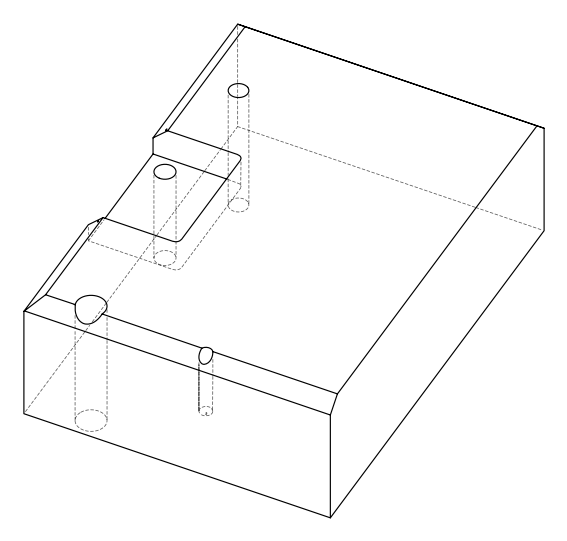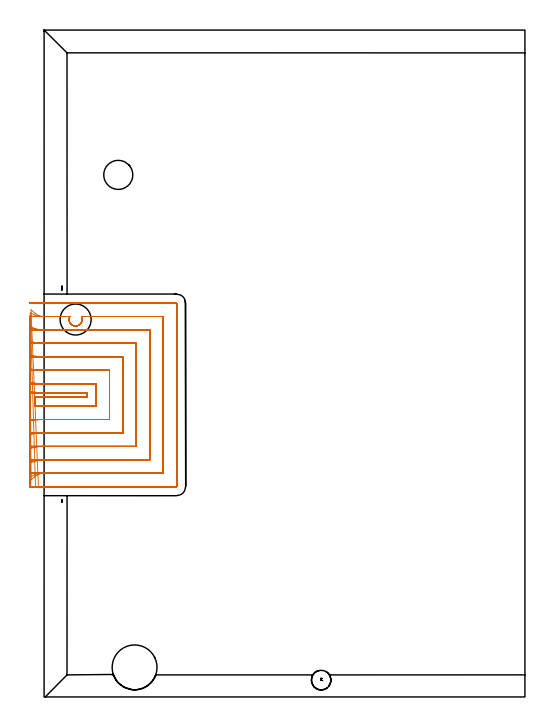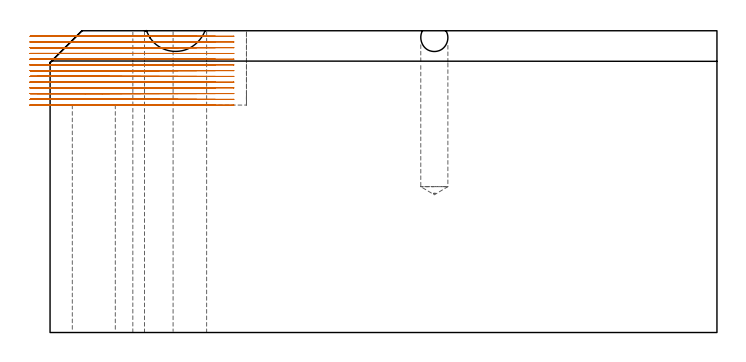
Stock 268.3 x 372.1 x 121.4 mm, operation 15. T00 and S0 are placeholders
(PLAN: 15 operations, 9 tool changes, 87.2 min)
(1 SPOT_DRILL | STEP1HOLE | NXT0321_9005460120000 | 0.03 min | 3 mm3)
(2 SPOT_DRILL_1 | STEP1HOLE_1 | NXT0321_9005460120000 | 0.04 min | 3300 mm3)
(3 SPOT_DRILL_2 | STEP1POCKET | NXT0321_9005460120000 | 0.03 min | 1 mm3)
(4 DRILL_BLIND_HOLE_INTO_CENTER | STEP1HOLE | NXT0301_065 | 0.07 min | 891 mm3)
(5 GUN_DRILL_THROUGH_HOLE | STEP1HOLE | UGT0307_007 | 0.65 min | 8604 mm3)
(6 DRILL_TO_ENLARGE_THROUGH_HOLE | STEP1HOLE | UGT0301_286 | 0.52 min | 15480 mm3)
(7 DRILL_THROUGH_HOLE_INTO_CENTER | STEP1HOLE_1 | NXT0301_065 | 0.39 min | 6347 mm3)
(8 DRILL_TO_ENLARGE_THROUGH_HOLE_1 | STEP1HOLE_1 | UGT0301_244 | 0.41 min | 18850 mm3)
(9 INDEXABLE_INSERT_DRILL_THROUGH_HOLE_FROM_SOLID | STEP1HOLE_2 | NXT0302_021 | 0.5 min | 59537 mm3)
(10 DRILL_BLIND_HOLE_INTO_CENTER_1 | STEP1POCKET | UGT0301_221 | 0.27 min | 5932 mm3)
(11 AREA_MILL | FG_CHAMFER_SURFACE | UGT0205_001 | 4.5 min | 9754 mm3)
(12 AREA_MILL_1 | FG_CHAMFER_SURFACE_1 | UGT0205_001 | 10.72 min | 21635 mm3)
(13 AREA_MILL_2 | FG_CHAMFER_SURFACE_2 | UGT0205_001 | 5.89 min | 11929 mm3)
(14 AREA_MILL_3 | FG_CHAMFER_SURFACE_3 | UGT0205_001 | 10.39 min | 18874 mm3)
(15 MILL_SLOT | SLOT_PARTIAL_RECTANGULAR | NXT0201_013 | Follow Part, ap 2.5, ae 75% | 52.83 min | 257282 mm3)
(TOOL NXT0321_9005460120000 | NC Spot Drill, 142deg, 12mm, Carbide, Uncoated | D12 PA142 FL30 Z2)
(TOOL NXT0301_065 | Carbide Drill 9.4mm [860.1-0940-075A1-MM 2214] | D9.4 PA140 FL98 Z2)
(TOOL UGT0307_007 | Gun Drill 10 mm | D10 PA130 FL24 Z1)
(TOOL UGT0301_286 | Twist Drill 16.2 mm | D16.2 PA118 FL125 Z2)
(TOOL UGT0301_244 | Twist Drill 17.3 mm | D17.3 PA118 FL130 Z2)
(TOOL NXT0302_021 | Index. Insert Drill 25mm [880-D2500L25-05] | D25 PA176 FL125 Z2)
(TOOL UGT0301_221 | Twist Drill 10.9 mm | D10.9 PA118 FL92 Z2)
(TOOL UGT0205_001 | Chamfer Mill 20 x 3 x 45 deg. | D20 FL50 Z2)
(TOOL NXT0201_013 | ENDMILL 10mm | D10 FL30 Z4)
(OP 15 MILL_SLOT)
G17 G21 G94 G90
T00 M6
G54
G17 G0 G90 X-7.986 Y170.325 S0 M3
G43 Z131.507 H0
Z119.198
G94 G1 X-5. Y170.035 F250.
G3 X-0.161 Y169.8 R50. F500.
G1 X24.
Y167.3
X-0.152
G3 X-5. Y167.064 R50.
G1 Y162.038
G2 X-0.152 Y162.3 R45.
G1 X29.
Y174.8
X-0.161
G2 X-5. Y175.061 R45.
G1 X-7.983 Y175.384 F250.
X-7.975 Y154.097
X-5. Y154.485
G2 X-0.152 Y154.8 R37.5 F500.
G1 X36.5
Y182.3
X-0.161
G2 X-5. Y182.614 R37.5
G1 X-7.975 Y183.001 F250.
X-7.961 Y146.421
X-5. Y146.906
G2 X-0.152 Y147.3 R30. F500.
G1 X44.
Y189.8
X-0.161
G2 X-5. Y190.193 R30.
G1 X-7.961 Y190.677 F250.
X-7.93 Y138.625
X-5. Y139.271
G2 X-0.152 Y139.8 R22.5 F500.
G1 X51.5
Y197.3
X-0.161
G2 X-5. Y197.827 R22.5
G1 X-7.93 Y198.472 F250.
X-7.839 Y130.525
X-5. Y131.495
G2 X-0.152 Y132.3 R15. F500.
G1 X59.
Y204.8
X-0.161
G2 X-5. Y205.602 R15.
G1 X-7.84 Y206.57 F250.
X-7.289 Y121.083
X-5. Y123.022
G2 X-0.152 Y124.8 R7.5 F500.
G1 X66.5
Y212.3
X20.823
G2 X21.025 Y209.355 R3.636
X16.12 Y207.269 R3.65
X14.879 Y208.169 R3.649
X14.381 Y212.3 R3.665
G1 X-0.161
G2 X-5. Y214.07 R7.5
G1 X-7.292 Y216.006 F250.
X-3.152 Y117.3 F500.
X-0.152 F250.
X73.8 F500.
G3 X74. Y117.5 R0.2
G1 Y219.6
G3 X73.8 Y219.8 R0.2
G1 X-0.161
X-3.161 F250.
G0 Z131.507
X-7.994 Y170.097
Z116.89
G1 X-5. Y169.904
G3 X-1.777 Y169.8 R50. F500.
G1 X24.
Y167.3
X-1.779
G3 X-5. Y167.196 R50.
G1 Y162.185
G2 X-1.779 Y162.3 R45.
G1 X29.
Y174.8
X-1.777
G2 X-5. Y174.916 R45.
G1 X-7.992 Y175.13 F250.
X-7.989 Y154.404
X-5. Y154.661
G2 X-1.779 Y154.8 R37.5 F500.
G1 X36.5
Y182.3
X-1.777
G2 X-5. Y182.439 R37.5
G1 X-7.989 Y182.697 F250.
X-7.983 Y146.804
X-5. Y147.127
G2 X-1.779 Y147.3 R30. F500.
G1 X44.
Y189.8
X-1.777
G2 X-5. Y189.974 R30.
G1 X-7.983 Y190.296 F250.
X-7.969 Y139.139
X-5. Y139.568
G2 X-1.779 Y139.8 R22.5 F500.
G1 X51.5
Y197.3
X-1.777
G2 X-5. Y197.532 R22.5
G1 X-7.969 Y197.962 F250.
X-7.93 Y131.306
X-5. Y131.95
G2 X-1.779 Y132.3 R15. F500.
G1 X59.
Y204.8
X-1.777
G2 X-5. Y205.15 R15.
G1 X-7.93 Y205.795 F250.
X-7.709 Y122.785
X-5. Y124.073
G2 X-1.779 Y124.8 R7.5 F500.
G1 X66.5
Y212.3
X20.823
G2 X21.025 Y209.355 R3.636
X20.933 Y209.127 R3.65
X16.4 Y207.159 R3.653
X16.12 Y207.269 R3.65
X14.879 Y208.169 R3.649
X14.381 Y212.3 R3.665
G1 X-1.777
G2 X-5. Y213.028 R7.5
G1 X-7.709 Y214.317 F250.
X-4.779 Y117.3 F500.
X-1.779 F250.
X73.8 F500.
G3 X74. Y117.5 R0.2
G1 Y219.6
G3 X73.8 Y219.8 R0.2
G1 X-1.777
X-4.777 F250.
G0 Z131.507
X-8. Y169.837
Z114.582
G1 X-5. Y169.803
G3 X-4.429 Y169.8 R50. F500.
G1 X24.
Y167.3
X-4.429
G3 X-5. Y167.297 R50.
G1 Y162.296
G2 X-4.429 Y162.3 R45.
G1 X29.
Y174.8
X-4.429
G2 X-5. Y174.804 R45.
G1 X-8. Y174.842 F250.
Y154.75
X-5. Y154.796
G2 X-4.429 Y154.8 R37.5 F500.
G1 X36.5
Y182.3
X-4.429
G2 X-5. Y182.304 R37.5
G1 X-8. Y182.35 F250.
X-7.999 Y147.238
X-5. Y147.295
G2 X-4.429 Y147.3 R30. F500.
G1 X44.
Y189.8
X-4.429
G2 X-5. Y189.805 R30.
G1 X-7.999 Y189.862 F250.
Y139.717
X-5. Y139.793
G2 X-4.429 Y139.8 R22.5 F500.
G1 X51.5
Y197.3
X-4.429
G2 X-5. Y197.307 R22.5
G1 X-7.999 Y197.383 F250.
X-7.998 Y132.175
X-5. Y132.289
G2 X-4.429 Y132.3 R15. F500.
G1 X59.
Y204.8
X-4.429
G2 X-5. Y204.811 R15.
G1 X-7.998 Y204.925 F250.
X-7.991 Y124.55
X-5. Y124.778
G2 X-4.429 Y124.8 R7.5 F500.
G1 X66.5
Y212.3
X20.823
G2 X21.027 Y209.358 R3.635
X16.123 Y207.268 R3.653
X14.879 Y208.169 R3.649
X14.381 Y212.3 R3.665
G1 X-4.429
G2 X-5. Y212.322 R7.5
G1 X-7.991 Y212.55 F250.
X-7.429 Y117.3
X-4.429
X73.8 F500.
G3 X74. Y117.5 R0.2
G1 Y219.6
G3 X73.8 Y219.8 R0.2
G1 X-4.429
X-7.429 F250.
G0 X-8. Y169.8 Z112.274
G1 X-5.
X24. F500.
Y167.3
X-5.
Y162.3
X29.
Y174.8
X-5.
X-8. F250.
Y154.8
X-5.
X36.5 F500.
Y182.3
X-5.
X-8. F250.
Y147.3
X-5.
X44. F500.
Y189.8
X-5.
X-8. F250.
Y139.8
X-5.
X51.5 F500.
Y197.3
X-5.
X-8. F250.
Y132.3
X-5.
X59. F500.
Y204.8
X-5.
X-8. F250.
Y124.8
X-5.
X66.5 F500.
Y212.3
X20.823
G2 X21.231 Y210.921 R3.634
X21.027 Y209.358 R3.635
X16.123 Y207.268 R3.652
X14.879 Y208.169 R3.649
X14.381 Y212.3 R3.665
G1 X-5.
X-8. F250.
Y117.3
X-5.
X73.8 F500.
G3 X74. Y117.5 R0.2
G1 Y219.6
G3 X73.8 Y219.8 R0.2
G1 X-5.
X-8. F250.
G0 Y169.8 Z109.966
G1 X-5.
X24. F500.
Y167.3
X-5.
Y162.3
X29.
Y174.8
X-5.
X-8. F250.
Y154.8
X-5.
X36.5 F500.
Y182.3
X-5.
X-8. F250.
Y147.3
X-5.
X44. F500.
Y189.8
X-5.
X-8. F250.
Y139.8
X-5.
X51.5 F500.
Y197.3
X-5.
X-8. F250.
Y132.3
X-5.
X59. F500.
Y204.8
X-5.
X-8. F250.
Y124.8
X-5.
X66.5 F500.
Y212.3
X20.823
G2 X21.233 Y210.296 R3.634
X21.027 Y209.358 R3.635
X16.123 Y207.268 R3.653
X14.879 Y208.169 R3.649
X14.381 Y212.3 R3.665
G1 X-5.
X-8. F250.
Y117.3
X-5.
X73.8 F500.
G3 X74. Y117.5 R0.2
G1 Y219.6
G3 X73.8 Y219.8 R0.2
G1 X-5.
X-8. F250.
G0 Y169.8 Z107.657
G1 X-5.
X24. F500.
Y167.3
X-5.
Y162.3
X29.
Y174.8
X-5.
X-8. F250.
Y154.8
X-5.
X36.5 F500.
Y182.3
X-5.
X-8. F250.
Y147.3
X-5.
X44. F500.
Y189.8
X-5.
X-8. F250.
Y139.8
X-5.
X51.5 F500.
Y197.3
X-5.
X-8. F250.
Y132.3
X-5.
X59. F500.
Y204.8
X-5.
X-8. F250.
Y124.8
X-5.
X66.5 F500.
Y212.3
X20.823
G2 X21.002 Y211.907 R3.635
X21.027 Y209.36 R3.635
G1 X20.955 Y209.178
G2 X16.119 Y207.269 R3.653
X14.879 Y208.169 R3.654
X14.691 Y208.4 R3.665
X14.381 Y212.3 R3.665
G1 X-5.
X-8. F250.
Y117.3
X-5.
X73.8 F500.
G3 X74. Y117.5 R0.2
G1 Y219.6
G3 X73.8 Y219.8 R0.2
G1 X-5.
X-8. F250.
G0 Y169.8 Z105.349
G1 X-5.
X24. F500.
Y167.3
X-5.
Y162.3
X29.
Y174.8
X-5.
X-8. F250.
Y154.8
X-5.
X36.5 F500.
Y182.3
X-5.
X-8. F250.
Y147.3
X-5.
X44. F500.
Y189.8
X-5.
X-8. F250.
Y139.8
X-5.
X51.5 F500.
Y197.3
X-5.
X-8. F250.
Y132.3
X-5.
X59. F500.
Y204.8
X-5.
X-8. F250.
Y124.8
X-5.
X66.5 F500.
Y212.3
X20.823
G2 X21.027 Y209.36 R3.635
G1 X20.955 Y209.176
G2 X16.119 Y207.269 R3.652
X14.879 Y208.169 R3.654
X14.691 Y208.4 R3.665
X14.381 Y212.3 R3.665
G1 X-5.
X-8. F250.
Y117.3
X-5.
X73.8 F500.
G3 X74. Y117.5 R0.2
G1 Y219.6
G3 X73.8 Y219.8 R0.2
G1 X-5.
X-8. F250.
G0 Y169.8 Z103.041
G1 X-5.
X24. F500.
Y167.3
X-5.
Y162.3
X29.
Y174.8
X-5.
X-8. F250.
Y154.8
X-5.
X36.5 F500.
Y182.3
X-5.
X-8. F250.
Y147.3
X-5.
X44. F500.
Y189.8
X-5.
X-8. F250.
Y139.8
X-5.
X51.5 F500.
Y197.3
X-5.
X-8. F250.
Y132.3
X-5.
X59. F500.
Y204.8
X-5.
X-8. F250.
Y124.8
X-5.
X66.5 F500.
Y212.3
X20.823
G2 X21.027 Y209.358 R3.635
X16.123 Y207.268 R3.653
X14.879 Y208.169 R3.649
X14.381 Y212.3 R3.665
G1 X-5.
X-8. F250.
Y117.3
X-5.
X73.8 F500.
G3 X74. Y117.5 R0.2
G1 Y219.6
G3 X73.8 Y219.8 R0.2
G1 X-5.
X-8. F250.
G0 Y169.8 Z100.733
G1 X-5.
X24. F500.
Y167.3
X-5.
Y162.3
X29.
Y174.8
X-5.
X-8. F250.
Y154.8
X-5.
X36.5 F500.
Y182.3
X-5.
X-8. F250.
Y147.3
X-5.
X44. F500.
Y189.8
X-5.
X-8. F250.
Y139.8
X-5.
X51.5 F500.
Y197.3
X-5.
X-8. F250.
Y132.3
X-5.
X59. F500.
Y204.8
X-5.
X-8. F250.
Y124.8
X-5.
X66.5 F500.
Y212.3
X20.823
G2 X21.245 Y210.586 R3.633
X21.027 Y209.358 R3.635
X16.123 Y207.268 R3.653
X14.879 Y208.169 R3.649
X14.381 Y212.3 R3.665
G1 X-5.
X-8. F250.
Y117.3
X-5.
X73.8 F500.
G3 X74. Y117.5 R0.2
G1 Y219.6
G3 X73.8 Y219.8 R0.2
G1 X-5.
X-8. F250.
G0 Y169.8 Z98.425
G1 X-5.
X24. F500.
Y167.3
X-5.
Y162.3
X29.
Y174.8
X-5.
X-8. F250.
Y154.8
X-5.
X36.5 F500.
Y182.3
X-5.
X-8. F250.
Y147.3
X-5.
X44. F500.
Y189.8
X-5.
X-8. F250.
Y139.8
X-5.
X51.5 F500.
Y197.3
X-5.
X-8. F250.
Y132.3
X-5.
X59. F500.
Y204.8
X-5.
X-8. F250.
Y124.8
X-5.
X66.5 F500.
Y212.3
X20.823
G2 X21.233 Y210.296 R3.633
X21.027 Y209.358 R3.635
X16.123 Y207.268 R3.653
X14.879 Y208.169 R3.649
X14.381 Y212.3 R3.665
G1 X-5.
X-8. F250.
Y117.3
X-5.
X73.8 F500.
G3 X74. Y117.5 R0.2
G1 Y219.6
G3 X73.8 Y219.8 R0.2
G1 X-5.
X-8. F250.
G0 Y169.8 Z96.116
G1 X-5.
X24. F500.
Y167.3
X-5.
Y162.3
X29.
Y174.8
X-5.
X-8. F250.
Y154.8
X-5.
X36.5 F500.
Y182.3
X-5.
X-8. F250.
Y147.3
X-5.
X44. F500.
Y189.8
X-5.
X-8. F250.
Y139.8
X-5.
X51.5 F500.
Y197.3
X-5.
X-8. F250.
Y132.3
X-5.
X59. F500.
Y204.8
X-5.
X-8. F250.
Y124.8
X-5.
X66.5 F500.
Y212.3
X20.823
X20.876 Y212.197
G2 X21.027 Y209.358 R3.636
X16.123 Y207.268 R3.652
X14.879 Y208.169 R3.649
X14.381 Y212.3 R3.665
G1 X-5.
X-8. F250.
Y117.3
X-5.
X73.8 F500.
G3 X74. Y117.5 R0.2
G1 Y219.6
G3 X73.8 Y219.8 R0.2
G1 X-5.
X-8. F250.
G0 Y169.8 Z93.808
G1 X-5.
X24. F500.
Y167.3
X-5.
Y162.3
X29.
Y174.8
X-5.
X-8. F250.
Y154.8
X-5.
X36.5 F500.
Y182.3
X-5.
X-8. F250.
Y147.3
X-5.
X44. F500.
Y189.8
X-5.
X-8. F250.
Y139.8
X-5.
X51.5 F500.
Y197.3
X-5.
X-8. F250.
Y132.3
X-5.
X59. F500.
Y204.8
X-5.
X-8. F250.
Y124.8
X-5.
X66.5 F500.
Y212.3
X20.823
G2 X21.027 Y209.358 R3.636
X16.123 Y207.268 R3.652
X14.879 Y208.169 R3.649
X14.381 Y212.3 R3.665
G1 X-5.
X-8. F250.
Y117.3
X-5.
X73.8 F500.
G3 X74. Y117.5 R0.2
G1 Y219.6
G3 X73.8 Y219.8 R0.2
G1 X-5.
X-8. F250.
G0 Y169.8 Z91.5
G1 X-5.
X24. F500.
Y167.3
X-5.
Y162.3
X29.
Y174.8
X-5.
X-8. F250.
Y154.8
X-5.
X36.5 F500.
Y182.3
X-5.
X-8. F250.
Y147.3
X-5.
X44. F500.
Y189.8
X-5.
X-8. F250.
Y139.8
X-5.
X51.5 F500.
Y197.3
X-5.
X-8. F250.
Y132.3
X-5.
X59. F500.
Y204.8
X-5.
X-8. F250.
Y124.8
X-5.
X66.5 F500.
Y212.3
X20.823
G2 X21.027 Y209.358 R3.635
X16.123 Y207.268 R3.652
X14.879 Y208.169 R3.649
X14.381 Y212.3 R3.665
G1 X-5.
X-8. F250.
Y117.3
X-5.
X73.8 F500.
G3 X74. Y117.5 R0.2
G1 Y219.6
G3 X73.8 Y219.8 R0.2
G1 X-5.
X-8. F250.
G0 Z131.507
M5
M2
